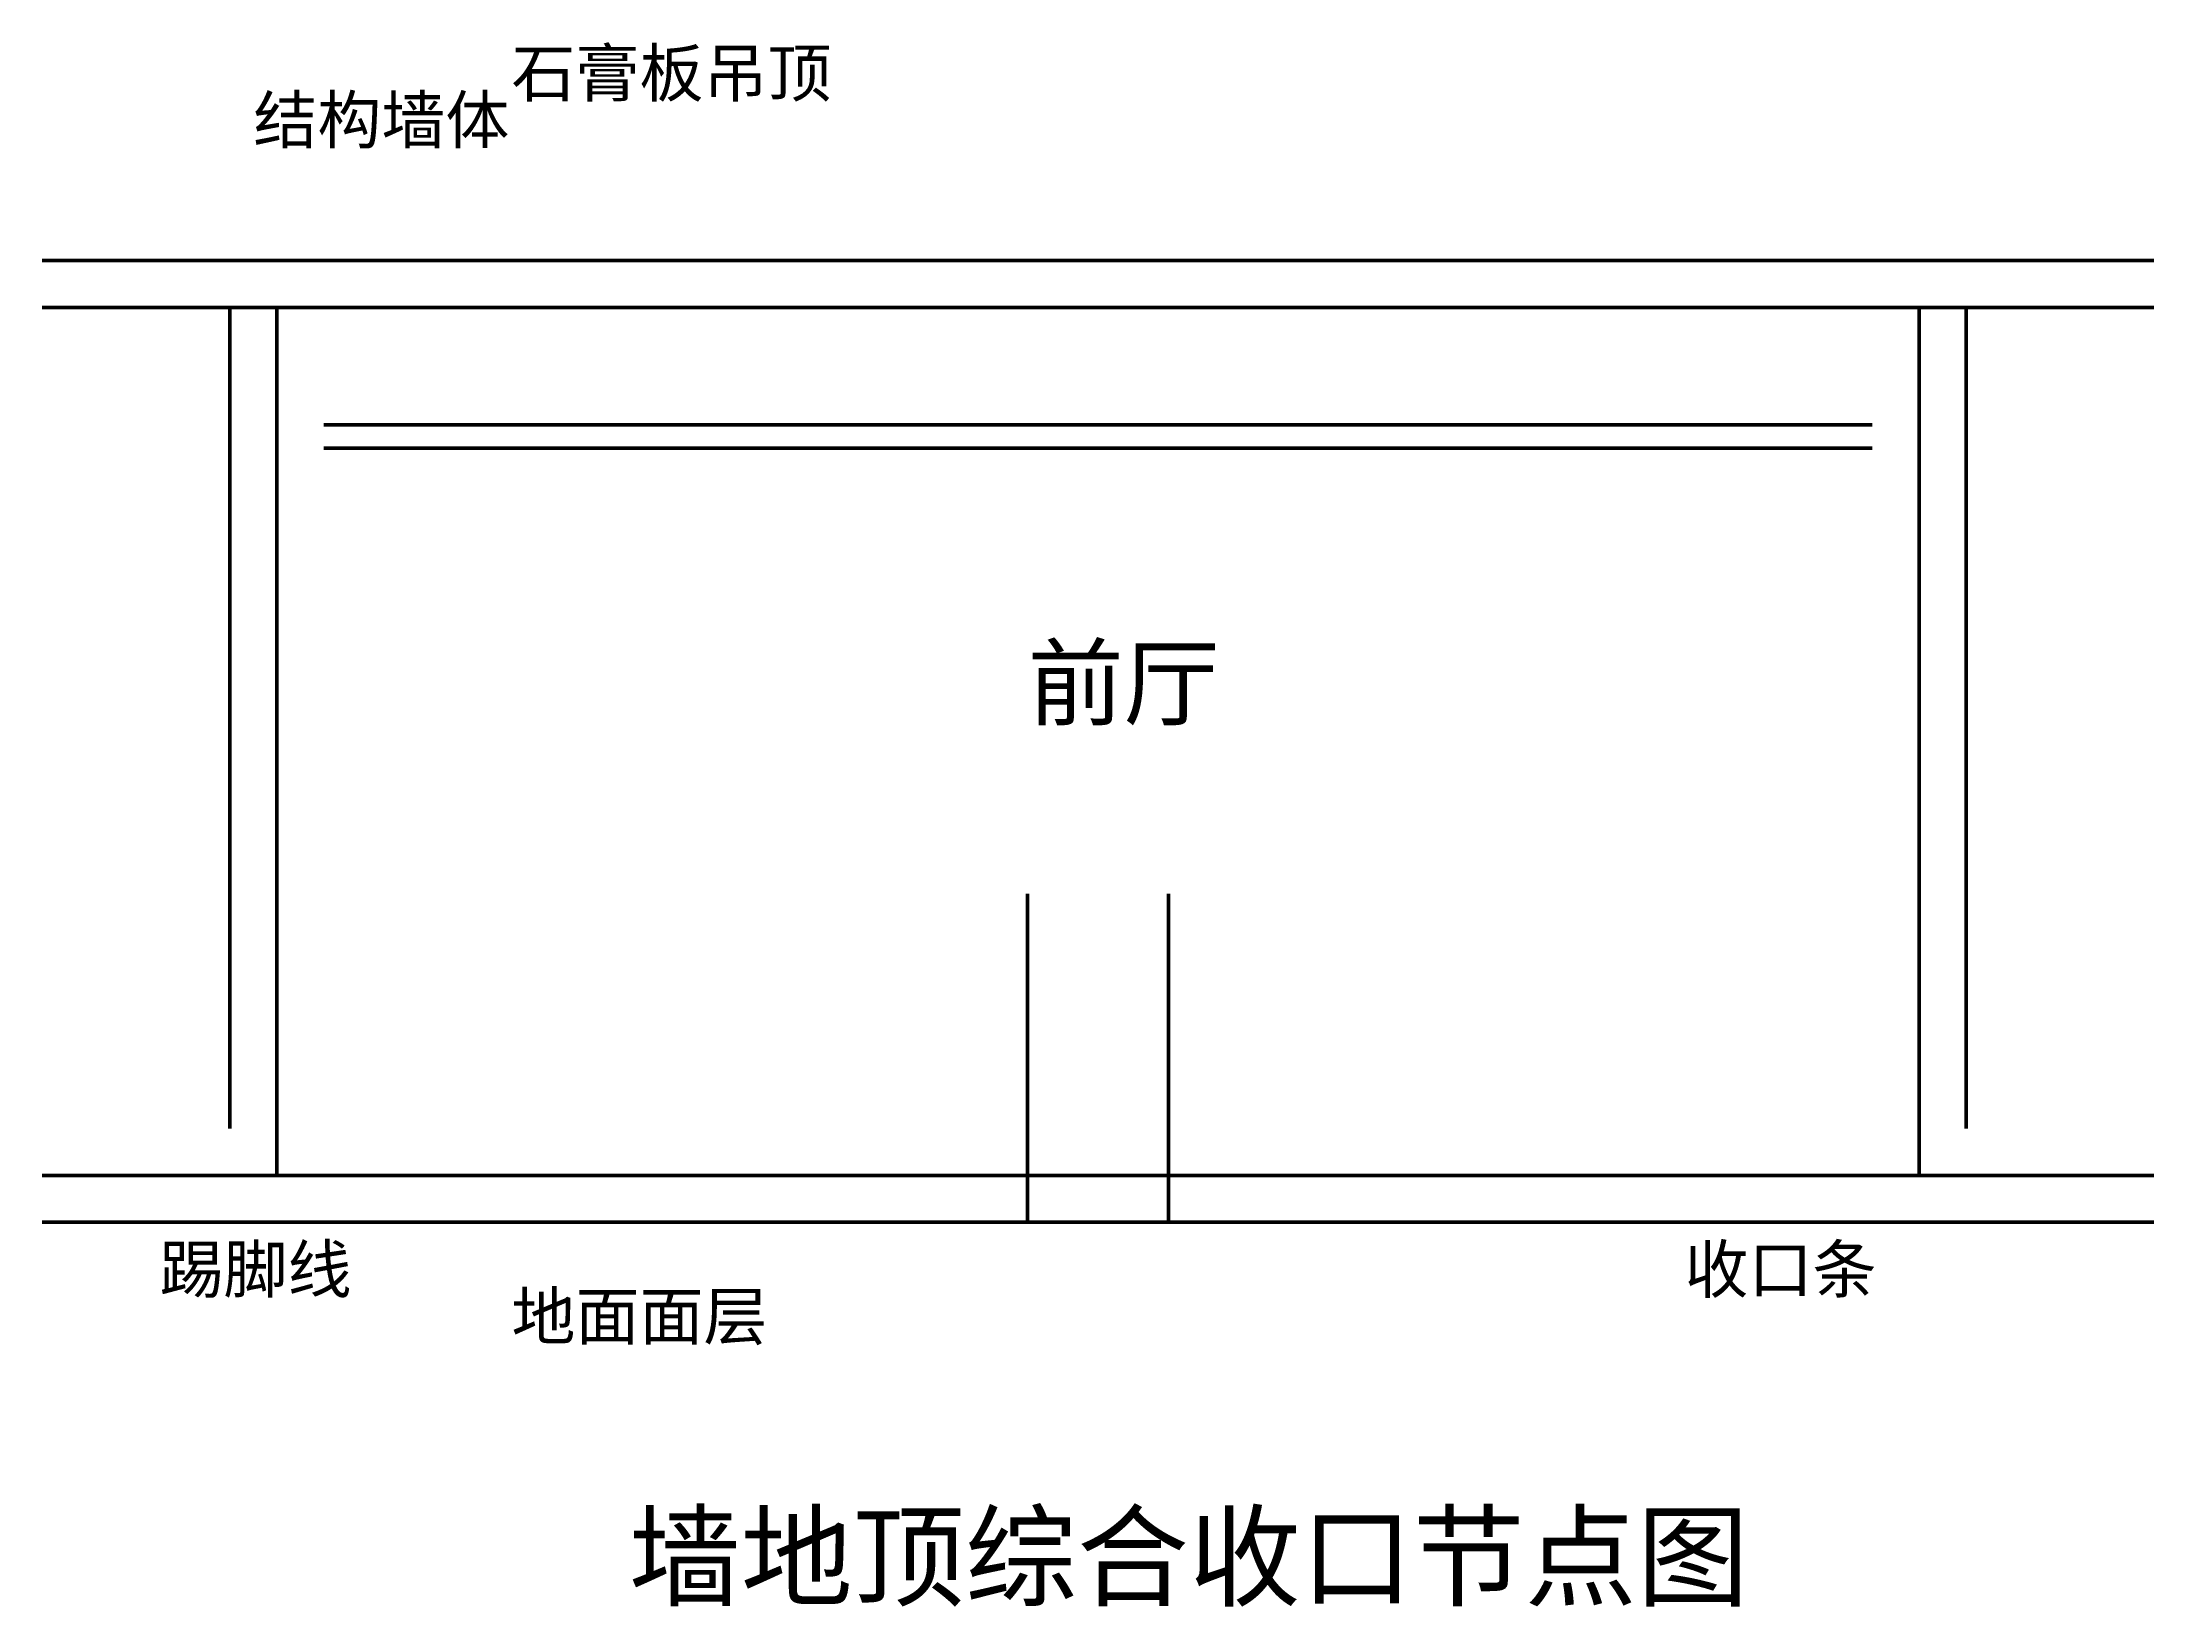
# Model space of a CAD drawing. Header units: millimetres. Extents: x 0 to 9000, y -1539 to 5131.
import ezdxf

# ---------------------------------------------------------------- set-up
doc = ezdxf.new("R2010")
doc.units = ezdxf.units.MM
doc.layers.add('TEXT', color=2, linetype='Continuous', lineweight=9)
doc.layers.add('WALL', color=7, linetype='Continuous', lineweight=50)
doc.styles.add('HEI', font='simhei.ttf')

msp = doc.modelspace()

# ---------------------------------------------------------------- linework, layer by layer
at = {"layer": 'WALL'}
for p, q in [((0, 4200), (9000, 4200)), ((0, 4000), (9000, 4000)), ((800, 500), (800, 4000)), ((1000, 500), (1000, 4000)), ((8000, 500), (8000, 4000)), ((8200, 500), (8200, 4000)), ((1200, 3500), (7800, 3500)), ((1200, 3400), (7800, 3400)), ((4200, 100), (4200, 1500)), ((4800, 100), (4800, 1500)), ((1000, 300), (1000, 800)), ((8000, 300), (8000, 800)), ((0, 300), (9000, 300)), ((0, 100), (9000, 100))]:
    msp.add_line(p, q, dxfattribs=at)

# ---------------------------------------------------------------- texts
at = {"layer": 'TEXT', "style": 'HEI'}
for s, height, p in [('石膏板吊顶', 200, (2000, 4900)), ('结构墙体', 200, (900, 4700)), ('前厅', 300, (4200, 2250)), ('踢脚线', 200, (500, -200)), ('收口条', 200, (7000, -200)), ('地面面层', 200, (2000, -400)), ('墙地顶综合收口节点图', 350, (2500, -1500))]:
    msp.add_text(s, height=height, dxfattribs=at).set_placement(p)

doc.saveas('drawing.dxf')
